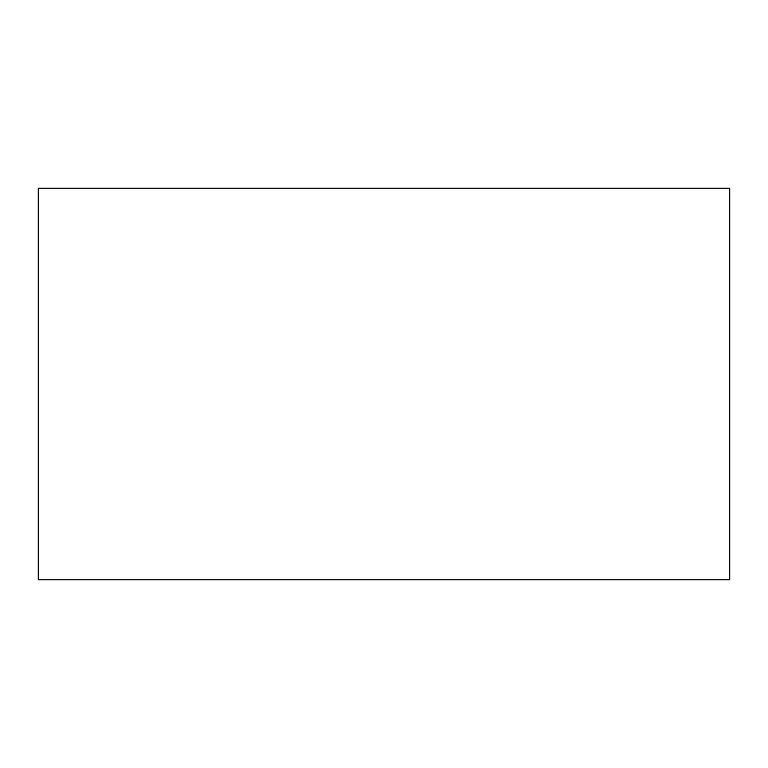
<?xml version="1.0" encoding="UTF-8"?>
<svg xmlns="http://www.w3.org/2000/svg" width="768" height="768" viewBox="0 0 768 768"><rect width="100%" height="100%" fill="white"/><g stroke="black" fill="none" stroke-linecap="round" stroke-linejoin="round"><path stroke-width="1.15" d="M729.6 188.381L38.4 188.381L38.4 579.619L729.6 579.619L729.6 188.381"/></g></svg>
